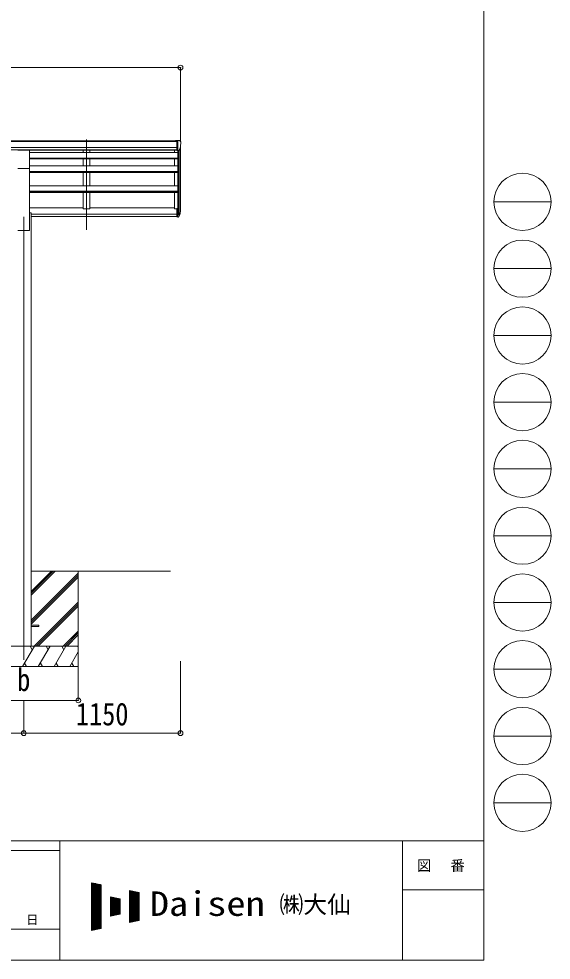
# Model space of a CAD drawing. Units: millimetres at full size; details may follow other scales. Extents: x -9783 to 33754, y -10064 to 6752.
# Drawn here: x 5986 to 9892, y -6828 to 80 of the extents above; entities that cross this region are included whole.
import ezdxf
from ezdxf.enums import TextEntityAlignment as Align

# ---------------------------------------------------------------- set-up
doc = ezdxf.new("R2010")
doc.units = ezdxf.units.MM
doc.header["$LTSCALE"] = 35
doc.header["$PDMODE"] = 32
doc.header["$PDSIZE"] = 35
for name, color, linetype, lineweight in [('0-0_0', 7, 'Continuous', 9), ('0-1_本体', 4, 'Continuous', 9), ('0-2_部品', 7, 'Continuous', 9), ('0-8_PARTS2', 2, 'Continuous', 9), ('0-A_寸法', 6, 'Continuous', 9), ('F-0_240', 7, 'Continuous', 9)]:
    doc.layers.add(name, color=color, linetype=linetype, lineweight=lineweight)
doc.styles.add('ＭＳ ゴシック', font='')
doc.styles.get('ＭＳ ゴシック').set_extended_font_data('MS Gothic')

msp = doc.modelspace()

# ---------------------------------------------------------------- linework, layer by layer
at = {"layer": '0-0_0'}
for p, q in [((6077.2, -3973.87), (7098.2, -3973.87)), ((6077.2, -4149.7), (6253.04, -3973.87)), ((6077.2, -4135.56), (6238.89, -3973.87)), ((6077.2, -4121.42), (6224.75, -3973.87)), ((6077.2, -4333.55), (6422.2, -3988.55)), ((6077.2, -4347.69), (6422.2, -4002.69)), ((6422.2, -3973.87), (6422.2, -4673.87)), ((6077.2, -4361.83), (6422.2, -4016.83)), ((6099.01, -4523.87), (6422.2, -4200.68)), ((6113.15, -4523.87), (6422.2, -4214.82)), ((6127.3, -4523.87), (6422.2, -4228.97)), ((6311.15, -4523.87), (6422.2, -4412.81)), ((6325.29, -4523.87), (6422.2, -4426.96)), ((6339.43, -4523.87), (6422.2, -4441.1)), ((6422.2, -4523.87), (5622.2, -4523.87)), ((6013.36, -4673.87), (6099.96, -4523.87)), ((6084.96, -4549.85), (6069.96, -4523.87)), ((6128.83, -4673.87), (6215.43, -4523.87)), ((6200.43, -4549.85), (6185.43, -4523.87)), ((6244.3, -4673.87), (6330.9, -4523.87)), ((6300.9, -4523.87), (6315.9, -4549.85)), ((6416.37, -4523.87), (6422.2, -4533.97)), ((6359.77, -4673.87), (6422.2, -4565.73)), ((5622.2, -4673.87), (6422.2, -4673.87)), ((6028.36, -4647.89), (6043.36, -4673.87)), ((6143.83, -4647.89), (6158.83, -4673.87)), ((6259.3, -4647.89), (6274.3, -4673.87)), ((6374.77, -4647.89), (6389.77, -4673.87))]:
    msp.add_line(p, q, dxfattribs=at)
at = {"layer": '0-1_本体'}
for p, q in [((1798.7, -815.45), (7135.7, -815.45)), ((1798.7, -820.8), (7145.7, -820.8)), ((1798.7, -864.32), (7145.7, -864.32)), ((1798.7, -881.99), (7145.7, -881.99)), ((7145.7, -884.31), (6064.7, -884.41)), ((6457.2, -884.37), (6457.2, -900.22)), ((6507.2, -884.37), (6507.2, -900.22)), ((7127.2, -884.31), (7127.2, -900.22)), ((7152.2, -885.83), (7152.2, -1312.43)), ((7158.2, -886.35), (7158.2, -1356.87)), ((7167.92, -871), (7167.92, -1338.87)), ((7172.2, -1314.6), (7172.2, -852.2)), ((7152.2, -900.22), (6064.7, -900.22)), ((6064.7, -941.92), (7152.2, -941.92)), ((6064.7, -943.61), (7152.2, -943.61)), ((6064.7, -948.02), (7152.2, -948.02)), ((6457.2, -948.02), (6457.2, -999.01)), ((6507.2, -948.02), (6507.2, -999.01)), ((7127.2, -948.02), (7127.2, -999.01)), ((6064.7, -999.01), (7152.2, -999.01)), ((6064.7, -1473.86), (6064.7, -1018.23)), ((6064.7, -1039.66), (7152.2, -1039.66)), ((6064.7, -1041.34), (7152.2, -1041.34)), ((6064.7, -1048.07), (7152.2, -1048.07)), ((6457.2, -1048.07), (6457.2, -1144.74)), ((6507.2, -1048.07), (6507.2, -1144.74)), ((7127.2, -1048.07), (7127.2, -1144.74)), ((6064.7, -1144.74), (7152.2, -1144.74)), ((7152.2, -1184.21), (6064.7, -1184.21)), ((7152.2, -1185.88), (6064.7, -1185.88)), ((7152.2, -1194.93), (6064.7, -1194.93)), ((6457.2, -1194.93), (6457.2, -1313.26)), ((6507.2, -1194.93), (6507.2, -1313.26)), ((7127.2, -1194.93), (7127.2, -1313.26)), ((6064.7, -1308.05), (6457.2, -1308.05)), ((6507.2, -1308.05), (7127.2, -1308.05)), ((6064.7, -1343.86), (6077.2, -1343.86)), ((6077.2, -1343.86), (6077.2, -4523.86)), ((6077.2, -1352.35), (7145.7, -1352.35)), ((6077.2, -1353.73), (7145.7, -1353.73)), ((6077.2, -1370.91), (7145.7, -1370.91)), ((6457.2, -1313.26), (6507.2, -1313.26)), ((7145.7, -1313.26), (7127.2, -1313.26)), ((5979.7, -1473.86), (6064.7, -1473.86))]:
    msp.add_line(p, q, dxfattribs=at)
at = {"layer": '0-2_部品'}
for p, q in [((7145.7, -813.84), (7135.7, -813.93)), ((7135.7, -815.45), (7135.7, -813.93)), ((7145.7, -885.83), (7145.7, -813.84)), ((7164.2, -813.84), (7145.7, -813.84)), ((7152.2, -886.83), (7152.2, -813.84)), ((7164.2, -813.84), (7166.54, -813.99)), ((7167.29, -814.41), (7171.36, -820.22)), ((7174.2, -823.21), (7174.2, -823.84)), ((5979.7, -884.08), (6064.7, -884.08)), ((6064.7, -1018.23), (6064.7, -884.08)), ((7145.7, -885.83), (7152.2, -885.83)), ((7152.2, -886.83), (7157.41, -886.51)), ((7159.83, -885.01), (7169.1, -868.95)), ((5979.7, -1018.23), (6064.7, -1018.23)), ((7145.7, -1312.43), (7145.7, -1373.49)), ((7145.7, -1312.43), (7152.2, -1312.43)), ((7152.2, -1312.43), (7152.2, -1374.31)), ((7145.7, -1350.74), (7152.2, -1350.74)), ((7145.7, -1356.14), (7152.2, -1356.14)), ((7145.7, -1373.49), (7152.2, -1373.49)), ((7152.2, -1357.14), (7157.34, -1357.14)), ((7152.2, -1359.14), (7157.05, -1359.14)), ((7152.2, -1374.31), (7157.05, -1374.31)), ((7158.64, -1356.39), (7168.39, -1337.98)), ((7169.81, -1338.47), (7159.65, -1357.64)), ((7167.23, -1355.32), (7159.65, -1372.81))]:
    msp.add_line(p, q, dxfattribs=at)
at = {"layer": '0-2_部品', "color": 4}
msp.add_line((6132, -4369.37), (6077.2, -4369.37), dxfattribs=at)
msp.add_lwpolyline([(6132, -4369.37), (6132, -4378.37), (6077.2, -4378.37)], dxfattribs=at)
at = {"layer": '0-2_部品'}
for centre, radius, start, end in [((7166.48, -814.98), 1, 35, 86.5), ((6972.2, -823.84), 202, 347.09739, 0), ((7171.2, -823.21), 3, 0, 87), ((7157.23, -883.51), 3, 273.5, 330), ((7084.26, -1312.02), 88.05, 342.78929, 2.77608), ((7083.54, -1316.3), 89.07, 345.58812, 5.50424), ((7157.05, -1356.14), 3, 270, 330), ((7157.05, -1371.31), 3, 270, 330), ((7157.34, -1355.64), 1.5, 270, 330), ((7038.99, -1319.25), 133.22, 344.28698, 356.72013)]:
    msp.add_arc(centre, radius, start, end, dxfattribs=at)
at = {"layer": '0-8_PARTS2'}
for p, q in [((6482.2, -1467.66), (6482.2, -805.13)), ((6022.2, -1373.86), (6022.2, -4623.86))]:
    msp.add_line(p, q, dxfattribs=at)
at = {"layer": '0-A_寸法'}
for p, q in [((1772.2, -277.41), (7172.2, -277.41)), ((7172.2, -277.41), (7172.2, -823.03)), ((6422.2, -4922.15), (6422.2, -4633.18)), ((7172.2, -5162.13), (7172.2, -4633.18)), ((5622.2, -4922.15), (6422.2, -4922.15)), ((6022.2, -5162.13), (6022.2, -4922.15)), ((2922.2, -5162.13), (6022.2, -5162.13)), ((6022.2, -5162.13), (7172.2, -5162.13))]:
    msp.add_line(p, q, dxfattribs=at)
for p in [(7172.2, -277.41), (6422.2, -4922.15), (6022.2, -5162.13), (7172.2, -5162.13)]:
    msp.add_point(p, dxfattribs=at)
at = {"layer": 'F-0_240', "color": 5}
for p, q in [((9396.97, 6751.9), (9396.97, -6828.1)), ((-9783.03, -5953.1), (9396.97, -5953.1)), ((6285.75, -5953.1), (6285.75, -6828.1)), ((8801.97, -5953.1), (8801.97, -6828.1)), ((-9783.03, -6023.1), (6285.75, -6023.1)), ((8801.97, -6311.85), (9396.97, -6311.85)), ((5305.75, -6600.6), (6285.75, -6600.6)), ((-9783.03, -6828.1), (9396.97, -6828.1))]:
    msp.add_line(p, q, dxfattribs=at)
at = {"layer": 'F-0_240', "color": 4}
for p, q in [((9471.77, -1263.1), (9891.77, -1263.1)), ((9471.77, -1753.1), (9891.77, -1753.1)), ((9471.77, -2243.1), (9891.77, -2243.1)), ((9471.77, -2733.1), (9891.77, -2733.1)), ((9471.77, -3223.1), (9891.77, -3223.1)), ((9471.77, -3713.1), (9891.77, -3713.1)), ((9471.77, -4203.1), (9891.77, -4203.1)), ((9471.77, -4693.1), (9891.77, -4693.1)), ((9471.77, -5183.1), (9891.77, -5183.1)), ((9471.77, -5673.1), (9891.77, -5673.1))]:
    msp.add_line(p, q, dxfattribs=at)
at = {"layer": 'F-0_240'}
for p, q in [((6519.04, -6259.47), (6589.04, -6274.05)), ((6519.04, -6259.47), (6519.04, -6609.47)), ((6519.04, -6262.76), (6534.85, -6262.76)), ((6519.04, -6266.26), (6551.65, -6266.26)), ((6519.04, -6269.76), (6568.45, -6269.76)), ((6519.04, -6273.26), (6585.25, -6273.26)), ((6519.04, -6276.76), (6589.04, -6276.76)), ((6519.04, -6280.26), (6589.04, -6280.26)), ((6519.04, -6283.76), (6589.04, -6283.76)), ((6521.12, -6609.03), (6521.12, -6259.9)), ((6524.62, -6608.3), (6524.62, -6260.63)), ((6528.12, -6607.58), (6528.12, -6261.36)), ((6531.62, -6606.85), (6531.62, -6262.09)), ((6535.12, -6606.12), (6535.12, -6262.81)), ((6538.62, -6605.39), (6538.62, -6263.54)), ((6542.12, -6604.66), (6542.12, -6264.27)), ((6545.62, -6603.93), (6545.62, -6265)), ((6549.12, -6603.2), (6549.12, -6265.73)), ((6552.62, -6602.47), (6552.62, -6266.46)), ((6556.12, -6601.74), (6556.12, -6267.19)), ((6559.62, -6601.01), (6559.62, -6267.92)), ((6563.12, -6600.28), (6563.12, -6268.65)), ((6566.62, -6599.55), (6566.62, -6269.38)), ((6570.12, -6598.83), (6570.12, -6270.11)), ((6573.62, -6598.1), (6573.62, -6270.84)), ((6577.12, -6597.37), (6577.12, -6271.56)), ((6580.62, -6596.64), (6580.62, -6272.29)), ((6584.12, -6595.91), (6584.12, -6273.02)), ((6587.62, -6595.18), (6587.62, -6273.75)), ((6589.04, -6274.05), (6589.04, -6594.88)), ((6519.04, -6287.26), (6589.04, -6287.26)), ((6519.04, -6290.76), (6589.04, -6290.76)), ((6519.04, -6294.26), (6589.04, -6294.26)), ((6519.04, -6297.76), (6589.04, -6297.76)), ((6519.04, -6301.26), (6589.04, -6301.26)), ((6519.04, -6304.76), (6589.04, -6304.76)), ((6519.04, -6308.26), (6589.04, -6308.26)), ((6519.04, -6311.76), (6589.04, -6311.76)), ((6519.04, -6315.26), (6589.04, -6315.26)), ((6519.04, -6318.76), (6589.04, -6318.76)), ((6519.04, -6322.26), (6589.04, -6322.26)), ((6519.04, -6325.76), (6589.04, -6325.76)), ((6519.04, -6329.26), (6589.04, -6329.26)), ((6519.04, -6332.76), (6589.04, -6332.76)), ((6519.04, -6336.26), (6589.04, -6336.26)), ((6519.04, -6339.76), (6589.04, -6339.76)), ((6519.04, -6343.26), (6589.04, -6343.26)), ((6519.04, -6346.76), (6589.04, -6346.76)), ((6519.04, -6350.26), (6589.04, -6350.26)), ((6519.04, -6353.76), (6589.04, -6353.76)), ((6799.04, -6317.8), (6869.04, -6332.38)), ((6799.04, -6317.8), (6799.04, -6551.13)), ((6799.04, -6318.76), (6803.65, -6318.76)), ((6799.04, -6322.26), (6820.45, -6322.26)), ((6799.04, -6325.76), (6837.25, -6325.76)), ((6799.04, -6329.26), (6854.05, -6329.26)), ((6799.04, -6332.76), (6869.04, -6332.76)), ((6799.04, -6336.26), (6869.04, -6336.26)), ((6799.04, -6339.76), (6869.04, -6339.76)), ((6799.04, -6343.26), (6869.04, -6343.26)), ((6799.04, -6346.76), (6869.04, -6346.76)), ((6799.04, -6350.26), (6869.04, -6350.26)), ((6799.04, -6353.76), (6869.04, -6353.76)), ((6801.12, -6550.7), (6801.12, -6318.23)), ((6804.62, -6549.97), (6804.62, -6318.96)), ((6808.12, -6549.24), (6808.12, -6319.69)), ((6811.62, -6548.51), (6811.62, -6320.42)), ((6815.12, -6547.78), (6815.12, -6321.15)), ((6818.62, -6547.05), (6818.62, -6321.88)), ((6822.12, -6546.33), (6822.12, -6322.61)), ((6825.62, -6545.6), (6825.62, -6323.34)), ((6829.12, -6544.87), (6829.12, -6324.06)), ((6832.62, -6544.14), (6832.62, -6324.79)), ((6836.12, -6543.41), (6836.12, -6325.52)), ((6839.62, -6542.68), (6839.62, -6326.25)), ((6843.12, -6541.95), (6843.12, -6326.98)), ((6846.62, -6541.22), (6846.62, -6327.71)), ((6850.12, -6540.49), (6850.12, -6328.44)), ((6853.62, -6539.76), (6853.62, -6329.17)), ((6857.12, -6539.03), (6857.12, -6329.9)), ((6860.62, -6538.3), (6860.62, -6330.63)), ((6864.12, -6537.58), (6864.12, -6331.36)), ((6867.62, -6536.85), (6867.62, -6332.09)), ((6869.04, -6332.38), (6869.04, -6536.55)), ((6519.04, -6357.26), (6589.04, -6357.26)), ((6519.04, -6360.76), (6589.04, -6360.76)), ((6519.04, -6364.26), (6589.04, -6364.26)), ((6519.04, -6367.76), (6589.04, -6367.76)), ((6519.04, -6371.26), (6589.04, -6371.26)), ((6519.04, -6374.76), (6589.04, -6374.76)), ((6519.04, -6378.26), (6589.04, -6378.26)), ((6519.04, -6381.76), (6589.04, -6381.76)), ((6519.04, -6385.26), (6589.04, -6385.26)), ((6519.04, -6388.76), (6589.04, -6388.76)), ((6519.04, -6392.26), (6589.04, -6392.26)), ((6519.04, -6395.76), (6589.04, -6395.76)), ((6519.04, -6399.26), (6589.04, -6399.26)), ((6519.04, -6402.76), (6589.04, -6402.76)), ((6519.04, -6406.26), (6589.04, -6406.26)), ((6519.04, -6409.76), (6589.04, -6409.76)), ((6519.04, -6413.26), (6589.04, -6413.26)), ((6519.04, -6416.76), (6589.04, -6416.76)), ((6519.04, -6420.26), (6589.04, -6420.26)), ((6519.04, -6423.76), (6589.04, -6423.76)), ((6659.04, -6364.47), (6729.04, -6379.05)), ((6659.04, -6364.47), (6659.04, -6504.47)), ((6659.04, -6367.76), (6674.85, -6367.76)), ((6659.04, -6371.26), (6691.65, -6371.26)), ((6659.04, -6374.76), (6708.45, -6374.76)), ((6659.04, -6378.26), (6725.25, -6378.26)), ((6659.04, -6381.76), (6729.04, -6381.76)), ((6659.04, -6385.26), (6729.04, -6385.26)), ((6659.04, -6388.76), (6729.04, -6388.76)), ((6659.04, -6392.26), (6729.04, -6392.26)), ((6659.04, -6395.76), (6729.04, -6395.76)), ((6659.04, -6399.26), (6729.04, -6399.26)), ((6659.04, -6402.76), (6729.04, -6402.76)), ((6659.04, -6406.26), (6729.04, -6406.26)), ((6659.04, -6409.76), (6729.04, -6409.76)), ((6659.04, -6413.26), (6729.04, -6413.26)), ((6659.04, -6416.76), (6729.04, -6416.76)), ((6659.04, -6420.26), (6729.04, -6420.26)), ((6659.04, -6423.76), (6729.04, -6423.76)), ((6661.12, -6504.03), (6661.12, -6364.9)), ((6664.62, -6503.3), (6664.62, -6365.63)), ((6668.12, -6502.58), (6668.12, -6366.36)), ((6671.62, -6501.85), (6671.62, -6367.09)), ((6675.12, -6501.12), (6675.12, -6367.81)), ((6678.62, -6500.39), (6678.62, -6368.54)), ((6682.12, -6499.66), (6682.12, -6369.27)), ((6685.62, -6498.93), (6685.62, -6370)), ((6689.12, -6498.2), (6689.12, -6370.73)), ((6692.62, -6497.47), (6692.62, -6371.46)), ((6696.12, -6496.74), (6696.12, -6372.19)), ((6699.62, -6496.01), (6699.62, -6372.92)), ((6703.12, -6495.28), (6703.12, -6373.65)), ((6706.62, -6494.55), (6706.62, -6374.38)), ((6710.12, -6493.83), (6710.12, -6375.11)), ((6713.62, -6493.1), (6713.62, -6375.84)), ((6717.12, -6492.37), (6717.12, -6376.56)), ((6720.62, -6491.64), (6720.62, -6377.29)), ((6724.12, -6490.91), (6724.12, -6378.02)), ((6727.62, -6490.18), (6727.62, -6378.75)), ((6729.04, -6379.05), (6729.04, -6489.88)), ((6799.04, -6357.26), (6869.04, -6357.26)), ((6799.04, -6360.76), (6869.04, -6360.76)), ((6799.04, -6364.26), (6869.04, -6364.26)), ((6799.04, -6367.76), (6869.04, -6367.76)), ((6799.04, -6371.26), (6869.04, -6371.26)), ((6799.04, -6374.76), (6869.04, -6374.76)), ((6799.04, -6378.26), (6869.04, -6378.26)), ((6799.04, -6381.76), (6869.04, -6381.76)), ((6799.04, -6385.26), (6869.04, -6385.26)), ((6799.04, -6388.76), (6869.04, -6388.76)), ((6799.04, -6392.26), (6869.04, -6392.26)), ((6799.04, -6395.76), (6869.04, -6395.76)), ((6799.04, -6399.26), (6869.04, -6399.26)), ((6799.04, -6402.76), (6869.04, -6402.76)), ((6799.04, -6406.26), (6869.04, -6406.26)), ((6799.04, -6409.76), (6869.04, -6409.76)), ((6799.04, -6413.26), (6869.04, -6413.26)), ((6799.04, -6416.76), (6869.04, -6416.76)), ((6799.04, -6420.26), (6869.04, -6420.26)), ((6799.04, -6423.76), (6869.04, -6423.76)), ((6519.04, -6427.26), (6589.04, -6427.26)), ((6519.04, -6430.76), (6589.04, -6430.76)), ((6519.04, -6434.26), (6589.04, -6434.26)), ((6519.04, -6437.76), (6589.04, -6437.76)), ((6519.04, -6441.26), (6589.04, -6441.26)), ((6519.04, -6444.76), (6589.04, -6444.76)), ((6519.04, -6448.26), (6589.04, -6448.26)), ((6519.04, -6451.76), (6589.04, -6451.76)), ((6519.04, -6455.26), (6589.04, -6455.26)), ((6519.04, -6458.76), (6589.04, -6458.76)), ((6519.04, -6462.26), (6589.04, -6462.26)), ((6519.04, -6465.76), (6589.04, -6465.76)), ((6519.04, -6469.26), (6589.04, -6469.26)), ((6519.04, -6472.76), (6589.04, -6472.76)), ((6519.04, -6476.26), (6589.04, -6476.26)), ((6519.04, -6479.76), (6589.04, -6479.76)), ((6519.04, -6483.26), (6589.04, -6483.26)), ((6519.04, -6486.76), (6589.04, -6486.76)), ((6519.04, -6490.26), (6589.04, -6490.26)), ((6519.04, -6493.76), (6589.04, -6493.76)), ((6659.04, -6427.26), (6729.04, -6427.26)), ((6659.04, -6430.76), (6729.04, -6430.76)), ((6659.04, -6434.26), (6729.04, -6434.26)), ((6659.04, -6437.76), (6729.04, -6437.76)), ((6659.04, -6441.26), (6729.04, -6441.26)), ((6659.04, -6444.76), (6729.04, -6444.76)), ((6659.04, -6448.26), (6729.04, -6448.26)), ((6659.04, -6451.76), (6729.04, -6451.76)), ((6659.04, -6455.26), (6729.04, -6455.26)), ((6659.04, -6458.76), (6729.04, -6458.76)), ((6659.04, -6462.26), (6729.04, -6462.26)), ((6659.04, -6465.76), (6729.04, -6465.76)), ((6659.04, -6469.26), (6729.04, -6469.26)), ((6659.04, -6472.76), (6729.04, -6472.76)), ((6659.04, -6476.26), (6729.04, -6476.26)), ((6659.04, -6479.76), (6729.04, -6479.76)), ((6659.04, -6483.26), (6729.04, -6483.26)), ((6659.04, -6486.76), (6729.04, -6486.76)), ((6659.04, -6504.47), (6729.04, -6489.88)), ((6659.04, -6490.26), (6727.23, -6490.26)), ((6659.04, -6493.76), (6710.43, -6493.76)), ((6799.04, -6427.26), (6869.04, -6427.26)), ((6799.04, -6430.76), (6869.04, -6430.76)), ((6799.04, -6434.26), (6869.04, -6434.26)), ((6799.04, -6437.76), (6869.04, -6437.76)), ((6799.04, -6441.26), (6869.04, -6441.26)), ((6799.04, -6444.76), (6869.04, -6444.76)), ((6799.04, -6448.26), (6869.04, -6448.26)), ((6799.04, -6451.76), (6869.04, -6451.76)), ((6799.04, -6455.26), (6869.04, -6455.26)), ((6799.04, -6458.76), (6869.04, -6458.76)), ((6799.04, -6462.26), (6869.04, -6462.26)), ((6799.04, -6465.76), (6869.04, -6465.76)), ((6799.04, -6469.26), (6869.04, -6469.26)), ((6799.04, -6472.76), (6869.04, -6472.76)), ((6799.04, -6476.26), (6869.04, -6476.26)), ((6799.04, -6479.76), (6869.04, -6479.76)), ((6799.04, -6483.26), (6869.04, -6483.26)), ((6799.04, -6486.76), (6869.04, -6486.76)), ((6799.04, -6490.26), (6869.04, -6490.26)), ((6799.04, -6493.76), (6869.04, -6493.76)), ((6519.04, -6497.26), (6589.04, -6497.26)), ((6519.04, -6500.76), (6589.04, -6500.76)), ((6519.04, -6504.26), (6589.04, -6504.26)), ((6519.04, -6507.76), (6589.04, -6507.76)), ((6519.04, -6511.26), (6589.04, -6511.26)), ((6519.04, -6514.76), (6589.04, -6514.76)), ((6519.04, -6518.26), (6589.04, -6518.26)), ((6519.04, -6521.76), (6589.04, -6521.76)), ((6519.04, -6525.26), (6589.04, -6525.26)), ((6519.04, -6528.76), (6589.04, -6528.76)), ((6519.04, -6532.26), (6589.04, -6532.26)), ((6519.04, -6535.76), (6589.04, -6535.76)), ((6519.04, -6539.26), (6589.04, -6539.26)), ((6519.04, -6542.76), (6589.04, -6542.76)), ((6519.04, -6546.26), (6589.04, -6546.26)), ((6519.04, -6549.76), (6589.04, -6549.76)), ((6519.04, -6553.26), (6589.04, -6553.26)), ((6519.04, -6556.76), (6589.04, -6556.76)), ((6519.04, -6560.26), (6589.04, -6560.26)), ((6659.04, -6497.26), (6693.63, -6497.26)), ((6659.04, -6500.76), (6676.83, -6500.76)), ((6659.04, -6504.26), (6660.03, -6504.26)), ((6799.04, -6497.26), (6869.04, -6497.26)), ((6799.04, -6500.76), (6869.04, -6500.76)), ((6799.04, -6504.26), (6869.04, -6504.26)), ((6799.04, -6507.76), (6869.04, -6507.76)), ((6799.04, -6511.26), (6869.04, -6511.26)), ((6799.04, -6514.76), (6869.04, -6514.76)), ((6799.04, -6518.26), (6869.04, -6518.26)), ((6799.04, -6521.76), (6869.04, -6521.76)), ((6799.04, -6525.26), (6869.04, -6525.26)), ((6799.04, -6528.76), (6869.04, -6528.76)), ((6799.04, -6532.26), (6869.04, -6532.26)), ((6799.04, -6535.76), (6869.04, -6535.76)), ((6869.04, -6536.55), (6799.04, -6551.13)), ((6799.04, -6539.26), (6856.03, -6539.26)), ((6799.04, -6542.76), (6839.23, -6542.76)), ((6799.04, -6546.26), (6822.43, -6546.26)), ((6799.04, -6549.76), (6805.63, -6549.76)), ((6519.04, -6563.76), (6589.04, -6563.76)), ((6519.04, -6567.26), (6589.04, -6567.26)), ((6519.04, -6570.76), (6589.04, -6570.76)), ((6519.04, -6574.26), (6589.04, -6574.26)), ((6519.04, -6577.76), (6589.04, -6577.76)), ((6519.04, -6581.26), (6589.04, -6581.26)), ((6519.04, -6584.76), (6589.04, -6584.76)), ((6519.04, -6588.26), (6589.04, -6588.26)), ((6519.04, -6591.76), (6589.04, -6591.76)), ((6589.04, -6594.88), (6519.04, -6609.47)), ((6519.04, -6595.26), (6587.23, -6595.26)), ((6519.04, -6598.76), (6570.43, -6598.76)), ((6519.04, -6602.26), (6553.63, -6602.26)), ((6519.04, -6605.76), (6536.83, -6605.76)), ((6519.04, -6609.26), (6520.03, -6609.26))]:
    msp.add_line(p, q, dxfattribs=at)
at = {"layer": 'F-0_240', "color": 4}
for centre in [(9681.77, -1263.1), (9681.77, -1753.1), (9681.77, -2243.1), (9681.77, -2733.1), (9681.77, -3223.1), (9681.77, -3713.1), (9681.77, -4203.1), (9681.77, -4693.1), (9681.77, -5183.1), (9681.77, -5673.1)]:
    msp.add_circle(centre, 210, dxfattribs=at)

# ---------------------------------------------------------------- texts
at = {"layer": '0-A_寸法', "color": 7, "style": 'ＭＳ ゴシック', "width": 0.85}
for s, p in [('b', (5974.08, -4902.94)), ('1150', (6404.7, -5155.13))]:
    msp.add_text(s, height=166.8, dxfattribs=at).set_placement(p, align=Align.BOTTOM_LEFT)
at = {"layer": 'F-0_240', "style": 'ＭＳ ゴシック', "width": 1.15}
msp.add_text('Daisen', height=179.6, dxfattribs=at).set_placement((6947.05, -6556.97), align=Align.BOTTOM_LEFT)
at = {"layer": 'F-0_240', "style": 'ＭＳ ゴシック'}
for s, height, p in [('㈱大仙\u3000', 128.3, (7898.35, -6521.97)), ('年\u3000\u3000月\u3000\u3000日', 64.15, (5515.76, -6583.1))]:
    msp.add_text(s, height=height, dxfattribs=at).set_placement(p, align=Align.BOTTOM_LEFT)
at = {"layer": 'F-0_240', "insert": (8906.97, -6180.6), "char_height": 76.98, "attachment_point": 7, "style": 'ＭＳ ゴシック'}
msp.add_mtext('\\T1.17;図\u3000番', dxfattribs=at)

doc.saveas('drawing.dxf')
